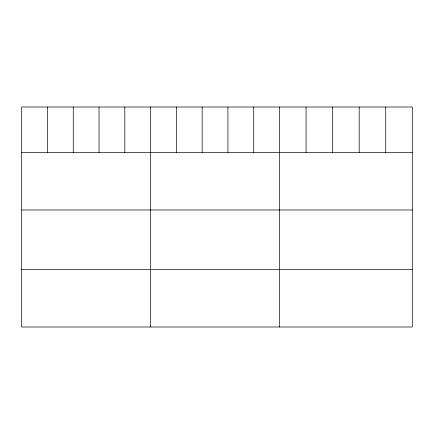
<?xml version="1.0" encoding="UTF-8"?>
<svg xmlns="http://www.w3.org/2000/svg" width="434" height="434" viewBox="0 0 434 434"><rect width="100%" height="100%" fill="white"/><g stroke="black" fill="none" stroke-linecap="round" stroke-linejoin="round"><path stroke-width="0.65" d="M412.3 152.35L412.3 326.997L21.7 326.997L21.7 107.003L412.3 107.003L412.3 152.35L21.7 152.35M21.7 209.985L412.3 209.985M21.7 269.362L412.3 269.362M385.739 107.003L385.739 152.35M359.178 107.003L359.178 152.35M332.618 107.003L332.618 152.35M306.057 107.003L306.057 152.35M279.496 107.003L279.496 326.997M253.716 107.003L253.716 152.35M227.937 107.003L227.937 152.35M202.157 107.003L202.157 152.35M176.378 107.003L176.378 152.35M150.598 107.003L150.598 326.997M124.818 107.003L124.818 152.35M99.039 107.003L99.039 152.35M73.259 107.003L73.259 152.35M47.48 107.003L47.48 152.35"/></g></svg>
